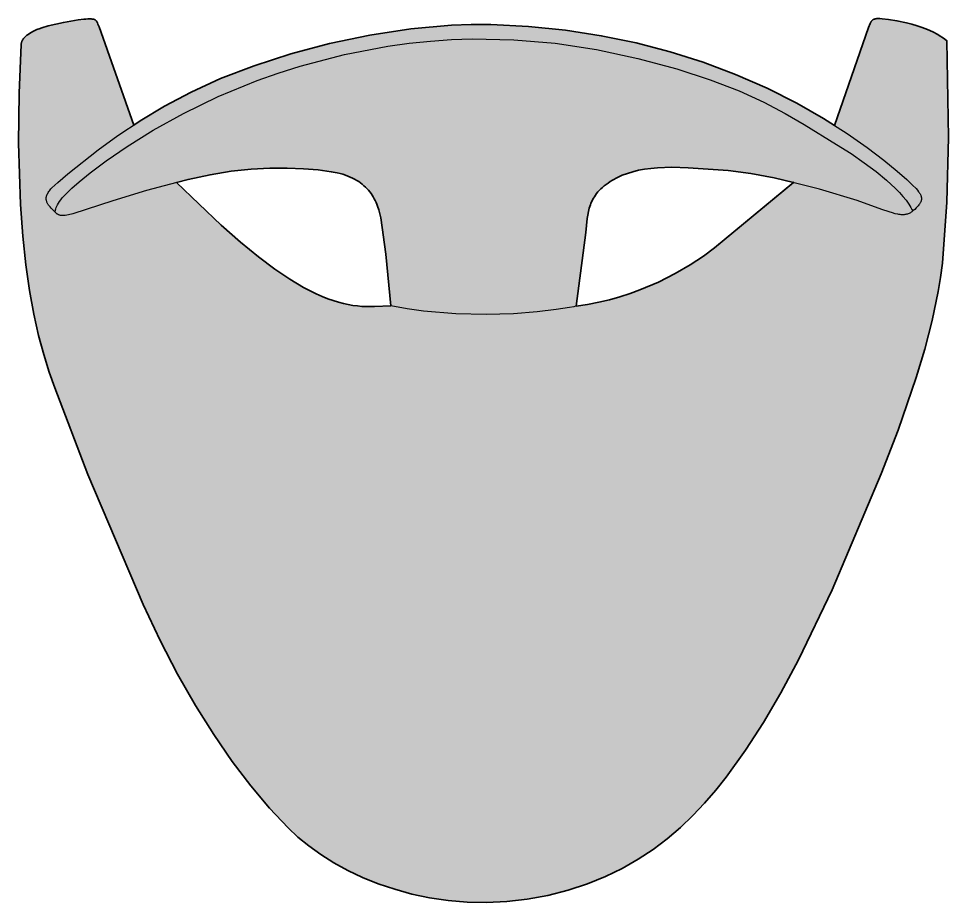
# Model space of a CAD drawing. Header units: millimetres. Extents: x 0 to 2157, y -1317 to 662.
# Drawn here: x 1387 to 2042, y -1256 to -634 of the extents above; entities that cross this region are included whole.
import ezdxf

# ---------------------------------------------------------------- set-up
doc = ezdxf.new("R2010")
doc.units = ezdxf.units.MM
doc.layers.add('Blocks', color=7, linetype='Continuous')
doc.layers.add('Blocks$Fill', color=7, linetype='Continuous', true_color=0xffffff)
doc.layers.add('Blocks$Inner', color=7, linetype='Continuous', lineweight=25, true_color=0x007f00)
doc.layers.add('Blocks$Outline', color=7, linetype='Continuous', lineweight=35, true_color=0xff3f3f)

# ---------------------------------------------------------------- blocks, each defined once
blk = doc.blocks.new('PK0 A Top')
at = {"layer": 'Blocks$Fill', "extrusion": (0, 0, -1)}
h = blk.add_hatch(color=256, dxfattribs=at)
h.paths.add_polyline_path([(-126.35, 345.34), (-151.4, 417.08), (-151.66, 417.64), (-151.94, 418.15), (-152.08, 418.39), (-152.23, 418.62), (-152.39, 418.83), (-152.56, 419.03), (-152.73, 419.22), (-152.92, 419.4), (-153.11, 419.56), (-153.32, 419.71), (-153.54, 419.85), (-153.78, 419.98), (-154.03, 420.1), (-154.29, 420.2), (-154.58, 420.29), (-154.88, 420.37), (-155.2, 420.44), (-155.54, 420.49), (-155.89, 420.54), (-156.27, 420.57), (-157.1, 420.59), (-158.24, 420.55), (-159.87, 420.44), (-164.4, 419.94), (-170.27, 419.01), (-177.08, 417.57), (-180.71, 416.63), (-184.41, 415.53), (-188.15, 414.26), (-191.86, 412.81), (-195.5, 411.16), (-199.01, 409.32), (-200.7, 408.32), (-202.34, 407.27), (-203.92, 406.16), (-205.44, 405), (-206.51, 336.88), (-205.41, 291.38), (-202.32, 248.29), (-201.05, 238.36), (-199.4, 228.3), (-195.14, 207.96), (-189.86, 187.66), (-183.87, 167.76), (-171.04, 130.72), (-159.18, 99.9), (-124.55, 18.36), (-100.86, -31.08), (-88.52, -54.35), (-76.28, -75.26), (-63.74, -94.63), (-50.05, -113.67), (-42.66, -122.93), (-34.86, -131.95), (-26.6, -140.67), (-17.84, -149.04), (-8.53, -157), (1.36, -164.5), (11.89, -171.49), (23.09, -177.92), (35, -183.72), (47.68, -188.86), (61.16, -193.26), (75.49, -196.89), (90.14, -199.56), (104.52, -201.2), (118.62, -201.86), (132.38, -201.61), (145.77, -200.5), (158.76, -198.59), (171.31, -195.96), (183.39, -192.65), (194.95, -188.73), (205.96, -184.26), (216.38, -179.3), (226.18, -173.92), (235.33, -168.17), (243.78, -162.11), (251.49, -155.81), (258.44, -149.33), (271.58, -135.38), (284.73, -119.77), (297.83, -102.51), (310.83, -83.63), (323.66, -63.12), (336.27, -41.02), (348.59, -17.34), (360.58, 7.9), (399.43, 99.48), (422.69, 160.45), (426.65, 171.66), (430.49, 183.96), (434.13, 197.5), (437.5, 212.46), (440.54, 228.99), (443.15, 247.25), (445.29, 267.4), (446.86, 289.61), (448.2, 332.96), (447.86, 368.03), (446.33, 402.72), (446.3, 403.03), (446.25, 403.35), (446.19, 403.67), (446.1, 403.98), (446, 404.3), (445.87, 404.62), (445.73, 404.94), (445.56, 405.25), (445.38, 405.57), (445.17, 405.89), (444.94, 406.21), (444.69, 406.53), (444.42, 406.85), (444.12, 407.18), (443.8, 407.5), (443.1, 408.15), (442.3, 408.8), (441.41, 409.45), (440.42, 410.11), (439.33, 410.77), (438.13, 411.44), (435.42, 412.79), (434.65, 413.14), (433.8, 413.48), (431.87, 414.16), (427.3, 415.51), (416.61, 417.93), (406.37, 419.66), (402.35, 420.16), (400.78, 420.29), (399.56, 420.33), (397.74, 420.33), (396.99, 420.32), (396.33, 420.28), (396.03, 420.25), (395.74, 420.22), (395.48, 420.17), (395.23, 420.11), (394.99, 420.04), (394.88, 420), (394.77, 419.96), (394.67, 419.91), (394.56, 419.86), (394.46, 419.8), (394.36, 419.75), (394.27, 419.68), (394.17, 419.62), (394.08, 419.54), (393.99, 419.47), (393.9, 419.39), (393.81, 419.3), (393.64, 419.11), (393.47, 418.9), (393.31, 418.67), (393.15, 418.42), (392.98, 418.14), (392.65, 417.5), (392.3, 416.75), (391.5, 414.87), (367.17, 345.63), (362.68, 348.6), (345.4, 358.96), (326.79, 368.87), (305.99, 378.31), (282.38, 387.34), (256.57, 395.66), (229.18, 402.98), (200.79, 409.01), (172.02, 413.46), (143.48, 416.03), (129.48, 416.52), (115.77, 416.43), (89.07, 415.03), (63.14, 412.4), (37.92, 408.56), (13.38, 403.5), (-10.53, 397.26), (-33.85, 389.83), (-56.62, 381.23), (-78.88, 371.47), (-99.84, 360.94), (-118.63, 350.24)], flags=0)
h.paths.add_polyline_path([(-97.42, 305.07), (-83.91, 308.42), (-67.46, 311.46), (-51.33, 313.52), (-23.38, 315.57), (-11.82, 315.84), (-1.6, 315.5), (3.08, 315.09), (7.49, 314.5), (11.68, 313.72), (15.66, 312.75), (19.45, 311.58), (23.09, 310.2), (26.6, 308.59), (30.01, 306.76), (31.64, 305.78), (33.16, 304.78), (34.58, 303.77), (35.91, 302.74), (37.14, 301.69), (38.28, 300.63), (39.34, 299.56), (40.32, 298.47), (41.21, 297.38), (42.03, 296.27), (42.78, 295.15), (43.47, 294.01), (44.09, 292.87), (44.65, 291.72), (45.15, 290.55), (45.6, 289.38), (46, 288.2), (46.36, 287.02), (46.96, 284.62), (47.42, 282.2), (47.77, 279.76), (48.72, 269.86), (55.48, 218.14), (47.52, 219.32), (39.74, 220.83), (32.16, 222.63), (24.79, 224.7), (17.64, 227), (10.74, 229.51), (-2.29, 235.03), (-14.17, 241), (-24.78, 247.18), (-34, 253.33), (-41.72, 259.2)], flags=0)
h.paths.add_polyline_path([(186.2, 218.4), (189.71, 254.79), (193.21, 280.25), (193.78, 283.06), (194.5, 285.83), (195.39, 288.54), (195.9, 289.87), (196.46, 291.18), (197.07, 292.47), (197.73, 293.74), (198.44, 294.98), (199.21, 296.2), (200.03, 297.39), (200.9, 298.55), (201.84, 299.68), (202.83, 300.79), (203.88, 301.85), (205, 302.88), (206.18, 303.88), (207.43, 304.84), (208.74, 305.75), (210.12, 306.63), (211.57, 307.46), (213.1, 308.25), (214.69, 308.99), (216.36, 309.68), (218.11, 310.33), (219.93, 310.92), (221.84, 311.46), (223.82, 311.94), (228.04, 312.74), (237.35, 313.98), (247.7, 314.88), (259.05, 315.35), (271.34, 315.27), (284.52, 314.54), (298.53, 313.03), (313.34, 310.65), (328.87, 307.28), (337.01, 305.1), (305.66, 275.19), (291.87, 263.12), (279.24, 252.83), (267.69, 244.19), (257.14, 237.05), (247.48, 231.29), (238.63, 226.75), (234.48, 224.9), (230.5, 223.31), (226.68, 221.96), (223, 220.83), (219.46, 219.91), (216.04, 219.17), (212.74, 218.61), (209.53, 218.2), (206.42, 217.92), (203.39, 217.77), (197.51, 217.75)], flags=0)
at = {"layer": 'Blocks$Inner', "linetype": 'ByBlock', "lineweight": -2}
for points in [[(126.35, 345.34), (150.35, 414.35), (151.4, 417.08), (151.66, 417.64), (151.94, 418.15), (152.08, 418.39), (152.23, 418.62), (152.39, 418.83), (152.56, 419.03), (152.73, 419.22), (152.92, 419.4), (153.11, 419.56), (153.32, 419.71), (153.54, 419.85), (153.78, 419.98), (154.03, 420.1), (154.29, 420.2), (154.58, 420.29), (154.88, 420.37), (155.2, 420.44), (155.54, 420.49), (155.89, 420.54), (156.27, 420.57), (157.1, 420.59), (158.24, 420.55), (159.87, 420.44), (164.4, 419.94), (170.27, 419.01), (177.08, 417.57), (180.71, 416.63), (184.41, 415.53), (188.15, 414.26), (191.86, 412.81), (195.5, 411.16), (199.01, 409.32), (200.7, 408.32), (202.34, 407.27), (203.92, 406.16), (205.44, 405), (206.51, 336.88), (205.41, 291.38), (202.32, 248.29), (201.05, 238.36), (199.4, 228.3), (195.14, 207.96), (189.86, 187.66), (183.87, 167.76), (171.04, 130.72), (159.18, 99.9), (124.55, 18.36), (100.86, -31.08), (88.52, -54.35), (76.28, -75.26), (63.74, -94.63), (50.05, -113.67), (42.66, -122.93), (34.86, -131.95), (26.6, -140.67), (17.84, -149.04), (8.53, -157), (-1.36, -164.5), (-11.89, -171.49), (-23.09, -177.92), (-35, -183.72), (-47.68, -188.86), (-61.16, -193.26), (-75.49, -196.89), (-90.14, -199.56), (-104.52, -201.2), (-118.62, -201.86), (-132.38, -201.61), (-145.77, -200.5), (-158.76, -198.59), (-171.31, -195.96), (-183.39, -192.65), (-194.95, -188.73), (-205.96, -184.26), (-216.38, -179.3), (-226.18, -173.92), (-235.33, -168.17), (-243.78, -162.11), (-251.49, -155.81), (-258.44, -149.33), (-271.58, -135.38), (-284.73, -119.77), (-297.83, -102.51), (-310.83, -83.63), (-323.66, -63.12), (-336.27, -41.02), (-348.59, -17.34), (-360.58, 7.9), (-399.43, 99.48), (-422.69, 160.45), (-426.65, 171.66), (-430.49, 183.96), (-434.13, 197.5), (-437.5, 212.46), (-440.54, 228.99), (-443.15, 247.25), (-445.29, 267.4), (-446.86, 289.61), (-448.2, 332.96), (-447.86, 368.03), (-446.34, 402.4), (-446.33, 402.72), (-446.3, 403.03), (-446.25, 403.35), (-446.19, 403.67), (-446.1, 403.98), (-446, 404.3), (-445.87, 404.62), (-445.73, 404.94), (-445.56, 405.25), (-445.38, 405.57), (-445.17, 405.89), (-444.94, 406.21), (-444.69, 406.53), (-444.42, 406.85), (-444.12, 407.18), (-443.8, 407.5), (-443.1, 408.15), (-442.3, 408.8), (-441.41, 409.45), (-440.42, 410.11), (-439.33, 410.77), (-438.13, 411.44), (-435.42, 412.79), (-434.65, 413.14), (-433.8, 413.48), (-431.87, 414.16), (-427.3, 415.51), (-416.61, 417.93), (-406.37, 419.66), (-402.35, 420.16), (-400.78, 420.29), (-399.56, 420.33), (-397.74, 420.33), (-396.99, 420.32), (-396.33, 420.28), (-396.03, 420.25), (-395.74, 420.22), (-395.48, 420.17), (-395.23, 420.11), (-394.99, 420.04), (-394.88, 420), (-394.77, 419.96), (-394.67, 419.91), (-394.56, 419.86), (-394.46, 419.8), (-394.36, 419.75), (-394.27, 419.68), (-394.17, 419.62), (-394.08, 419.54), (-393.99, 419.47), (-393.9, 419.39), (-393.81, 419.3), (-393.64, 419.11), (-393.47, 418.9), (-393.31, 418.67), (-393.15, 418.42), (-392.98, 418.14), (-392.65, 417.5), (-392.3, 416.75), (-391.5, 414.87), (-367.17, 345.63)], [(-422.53, 284.27), (-422.19, 285.87), (-421.96, 286.71), (-421.68, 287.58), (-421.31, 288.5), (-420.83, 289.49), (-420.22, 290.56), (-419.47, 291.71), (-418.55, 292.97), (-417.43, 294.34), (-416.1, 295.84), (-414.54, 297.48), (-410.63, 301.24), (-405.54, 305.72), (-397.9, 311.93), (-386.59, 320.41), (-371.75, 330.59), (-353.53, 341.91), (-332.08, 353.79), (-307.56, 365.66), (-280.1, 376.94), (-265.32, 382.18), (-249.87, 387.07), (-218.68, 395.24), (-188.19, 401.11), (-173.16, 403.21), (-158.25, 404.76), (-143.45, 405.77), (-128.73, 406.26), (-99.49, 405.71), (-70.39, 403.18), (-41.3, 398.76), (-12.08, 392.52), (15.23, 385.19), (38.79, 377.51), (59.07, 369.62), (76.54, 361.66), (91.68, 353.78), (104.94, 346.11), (127.74, 331.97), (137.93, 325.48), (147.24, 319.09), (155.6, 312.83), (162.97, 306.76), (169.28, 300.9), (172.03, 298.06), (174.49, 295.29), (176.66, 292.6), (178.54, 289.98), (179.36, 288.7), (180.11, 287.45), (180.78, 286.21), (181.37, 285)], [(-186.2, 218.4), (-197.51, 217.75), (-203.39, 217.77), (-206.42, 217.92), (-209.53, 218.2), (-212.74, 218.61), (-216.04, 219.17), (-219.46, 219.91), (-223, 220.83), (-226.68, 221.96), (-230.5, 223.31), (-234.48, 224.9), (-238.63, 226.75), (-247.48, 231.29), (-257.14, 237.05), (-267.69, 244.19), (-279.24, 252.83), (-291.87, 263.12), (-305.66, 275.19), (-337.12, 305.21)], [(97.68, 305.29), (41.72, 259.2), (34, 253.33), (24.78, 247.18), (14.17, 241), (2.29, 235.03), (-10.74, 229.51), (-17.64, 227), (-24.79, 224.7), (-32.16, 222.63), (-39.74, 220.83), (-47.52, 219.32), (-55.48, 218.14)]]:
    blk.add_lwpolyline(points, dxfattribs=at)
blk.add_lwpolyline([(-56.18, 217.95), (-57.21, 217.7), (-60.19, 217.1), (-69.58, 215.59), (-82.97, 214), (-99.69, 212.72), (-119.05, 212.13), (-140.37, 212.62), (-162.98, 214.59), (-174.56, 216.24), (-186.2, 218.4), (-189.71, 254.79), (-193.21, 280.25), (-193.78, 283.06), (-194.5, 285.83), (-195.39, 288.54), (-195.9, 289.87), (-196.46, 291.18), (-197.07, 292.47), (-197.73, 293.74), (-198.44, 294.98), (-199.21, 296.2), (-200.03, 297.39), (-200.9, 298.55), (-201.84, 299.68), (-202.83, 300.79), (-203.88, 301.85), (-205, 302.88), (-206.18, 303.88), (-207.43, 304.84), (-208.74, 305.75), (-210.12, 306.63), (-211.57, 307.46), (-213.1, 308.25), (-214.69, 308.99), (-216.36, 309.68), (-218.11, 310.33), (-219.93, 310.92), (-221.84, 311.46), (-223.82, 311.94), (-228.04, 312.74), (-237.35, 313.98), (-247.7, 314.88), (-259.05, 315.35), (-271.34, 315.27), (-284.52, 314.54), (-298.53, 313.03), (-313.34, 310.65), (-328.87, 307.28), (-358.13, 299.45), (-381.89, 292.18), (-409.95, 283.11), (-413, 282.38), (-414.27, 282.13), (-415.4, 281.95), (-416.4, 281.84), (-416.86, 281.81), (-417.29, 281.8), (-417.7, 281.82), (-418.09, 281.85), (-418.45, 281.89), (-418.81, 281.96), (-419.14, 282.05), (-419.47, 282.15), (-419.78, 282.27), (-420.09, 282.41), (-420.39, 282.57), (-420.68, 282.75), (-420.97, 282.95), (-421.27, 283.17), (-421.86, 283.66), (-422.48, 284.22), (-423.86, 285.58), (-425.35, 287.12), (-426.06, 287.91), (-426.72, 288.72), (-427.03, 289.13), (-427.32, 289.55), (-427.59, 289.97), (-427.83, 290.41), (-428.06, 290.85), (-428.25, 291.3), (-428.42, 291.76), (-428.55, 292.23), (-428.61, 292.46), (-428.65, 292.7), (-428.69, 292.94), (-428.72, 293.19), (-428.74, 293.44), (-428.75, 293.69), (-428.75, 293.94), (-428.74, 294.19), (-428.72, 294.45), (-428.69, 294.71), (-428.65, 294.98), (-428.59, 295.25), (-428.53, 295.52), (-428.45, 295.79), (-428.36, 296.07), (-428.26, 296.34), (-428.02, 296.91), (-427.73, 297.5), (-427.39, 298.09), (-426.98, 298.71), (-426.52, 299.33), (-426, 299.97), (-425.42, 300.63), (-424.77, 301.31), (-420.57, 305.25), (-413.59, 311.35), (-392.25, 328.27), (-378.37, 338.22), (-362.68, 348.6), (-345.4, 358.96), (-326.79, 368.87), (-305.99, 378.31), (-282.38, 387.34), (-256.57, 395.66), (-229.18, 402.98), (-200.79, 409.01), (-172.02, 413.46), (-143.48, 416.03), (-129.48, 416.52), (-115.77, 416.43), (-89.07, 415.03), (-63.14, 412.4), (-37.92, 408.56), (-13.38, 403.5), (10.53, 397.26), (33.85, 389.83), (56.62, 381.23), (78.88, 371.47), (99.84, 360.94), (118.63, 350.24), (135.17, 339.74), (149.37, 329.83), (161.16, 320.86), (170.46, 313.22), (177.19, 307.27), (181.27, 303.38), (183.71, 300.84), (184.71, 299.69), (185.55, 298.6), (185.92, 298.08), (186.25, 297.57), (186.55, 297.08), (186.8, 296.6), (187.02, 296.12), (187.2, 295.66), (187.27, 295.43), (187.34, 295.2), (187.4, 294.97), (187.45, 294.74), (187.48, 294.52), (187.51, 294.29), (187.53, 294.07), (187.54, 293.85), (187.54, 293.63), (187.53, 293.41), (187.51, 293.18), (187.48, 292.96), (187.44, 292.74), (187.39, 292.52), (187.34, 292.3), (187.27, 292.08), (187.19, 291.85), (187.1, 291.63), (186.9, 291.18), (186.66, 290.72), (186.38, 290.26), (186.06, 289.79), (185.7, 289.31), (185.3, 288.82), (184.87, 288.31), (183.87, 287.27), (182.82, 286.25), (181.81, 285.35), (181.31, 284.94), (180.81, 284.56), (180.31, 284.21), (179.8, 283.89), (179.29, 283.6), (178.77, 283.35), (178.24, 283.12), (177.69, 282.92), (177.12, 282.76), (176.54, 282.63), (175.93, 282.53), (175.3, 282.46), (174.64, 282.43), (173.95, 282.43), (173.22, 282.47), (172.47, 282.54), (171.67, 282.65), (170.84, 282.79), (169.03, 283.18), (167.04, 283.71), (164.83, 284.4), (159.7, 286.23), (142.33, 292.36), (115.65, 300.56), (83.91, 308.42), (67.46, 311.46), (51.33, 313.52), (23.38, 315.57), (11.82, 315.84), (1.6, 315.5), (-3.08, 315.09), (-7.49, 314.5), (-11.68, 313.72), (-15.66, 312.75), (-19.45, 311.58), (-23.09, 310.2), (-26.6, 308.59), (-30.01, 306.76), (-31.64, 305.78), (-33.16, 304.78), (-34.58, 303.77), (-35.91, 302.74), (-37.14, 301.69), (-38.28, 300.63), (-39.34, 299.56), (-40.32, 298.47), (-41.21, 297.38), (-42.03, 296.27), (-42.78, 295.15), (-43.47, 294.01), (-44.09, 292.87), (-44.65, 291.72), (-45.15, 290.55), (-45.6, 289.38), (-46, 288.2), (-46.36, 287.02), (-46.96, 284.62), (-47.42, 282.2), (-47.77, 279.76), (-48.72, 269.86), (-55.48, 218.14)], close=True, dxfattribs=at)
at = {"layer": 'Blocks$Outline'}
for points in [[(126.35, 345.34), (150.35, 414.35), (151.4, 417.08), (151.66, 417.64), (151.94, 418.15), (152.08, 418.39), (152.23, 418.62), (152.39, 418.83), (152.56, 419.03), (152.73, 419.22), (152.92, 419.4), (153.11, 419.56), (153.32, 419.71), (153.54, 419.85), (153.78, 419.98), (154.03, 420.1), (154.29, 420.2), (154.58, 420.29), (154.88, 420.37), (155.2, 420.44), (155.54, 420.49), (155.89, 420.54), (156.27, 420.57), (157.1, 420.59), (158.24, 420.55), (159.87, 420.44), (164.4, 419.94), (170.27, 419.01), (177.08, 417.57), (180.71, 416.63), (184.41, 415.53), (188.15, 414.26), (191.86, 412.81), (195.5, 411.16), (199.01, 409.32), (200.7, 408.32), (202.34, 407.27), (203.92, 406.16), (205.44, 405), (206.51, 336.88), (205.41, 291.38), (202.32, 248.29), (201.05, 238.36), (199.4, 228.3), (195.14, 207.96), (189.86, 187.66), (183.87, 167.76), (171.04, 130.72), (159.18, 99.9), (124.55, 18.36), (100.86, -31.08), (88.52, -54.35), (76.28, -75.26), (63.74, -94.63), (50.05, -113.67), (42.66, -122.93), (34.86, -131.95), (26.6, -140.67), (17.84, -149.04), (8.53, -157), (-1.36, -164.5), (-11.89, -171.49), (-23.09, -177.92), (-35, -183.72), (-47.68, -188.86), (-61.16, -193.26), (-75.49, -196.89), (-90.14, -199.56), (-104.52, -201.2), (-118.62, -201.86), (-132.38, -201.61), (-145.77, -200.5), (-158.76, -198.59), (-171.31, -195.96), (-183.39, -192.65), (-194.95, -188.73), (-205.96, -184.26), (-216.38, -179.3), (-226.18, -173.92), (-235.33, -168.17), (-243.78, -162.11), (-251.49, -155.81), (-258.44, -149.33), (-271.58, -135.38), (-284.73, -119.77), (-297.83, -102.51), (-310.83, -83.63), (-323.66, -63.12), (-336.27, -41.02), (-348.59, -17.34), (-360.58, 7.9), (-399.43, 99.48), (-422.69, 160.45), (-426.65, 171.66), (-430.49, 183.96), (-434.13, 197.5), (-437.5, 212.46), (-440.54, 228.99), (-443.15, 247.25), (-445.29, 267.4), (-446.86, 289.61), (-448.2, 332.96), (-447.86, 368.03), (-446.34, 402.4), (-446.33, 402.72), (-446.3, 403.03), (-446.25, 403.35), (-446.19, 403.67), (-446.1, 403.98), (-446, 404.3), (-445.87, 404.62), (-445.73, 404.94), (-445.56, 405.25), (-445.38, 405.57), (-445.17, 405.89), (-444.94, 406.21), (-444.69, 406.53), (-444.42, 406.85), (-444.12, 407.18), (-443.8, 407.5), (-443.1, 408.15), (-442.3, 408.8), (-441.41, 409.45), (-440.42, 410.11), (-439.33, 410.77), (-438.13, 411.44), (-435.42, 412.79), (-434.65, 413.14), (-433.8, 413.48), (-431.87, 414.16), (-427.3, 415.51), (-416.61, 417.93), (-406.37, 419.66), (-402.35, 420.16), (-400.78, 420.29), (-399.56, 420.33), (-397.74, 420.33), (-396.99, 420.32), (-396.33, 420.28), (-396.03, 420.25), (-395.74, 420.22), (-395.48, 420.17), (-395.23, 420.11), (-394.99, 420.04), (-394.88, 420), (-394.77, 419.96), (-394.67, 419.91), (-394.56, 419.86), (-394.46, 419.8), (-394.36, 419.75), (-394.27, 419.68), (-394.17, 419.62), (-394.08, 419.54), (-393.99, 419.47), (-393.9, 419.39), (-393.81, 419.3), (-393.64, 419.11), (-393.47, 418.9), (-393.31, 418.67), (-393.15, 418.42), (-392.98, 418.14), (-392.65, 417.5), (-392.3, 416.75), (-391.5, 414.87), (-367.17, 345.63)], [(-367.17, 345.63), (-362.68, 348.6), (-345.4, 358.96), (-326.79, 368.87), (-305.99, 378.31), (-282.38, 387.34), (-256.57, 395.66), (-229.18, 402.98), (-200.79, 409.01), (-172.02, 413.46), (-143.48, 416.03), (-129.48, 416.52), (-115.77, 416.43), (-89.07, 415.03), (-63.14, 412.4), (-37.92, 408.56), (-13.38, 403.5), (10.53, 397.26), (33.85, 389.83), (56.62, 381.23), (78.88, 371.47), (99.84, 360.94), (118.63, 350.24), (126.35, 345.34)], [(-186.2, 218.4), (-189.71, 254.79), (-193.21, 280.25), (-193.78, 283.06), (-194.5, 285.83), (-195.39, 288.54), (-195.9, 289.87), (-196.46, 291.18), (-197.07, 292.47), (-197.73, 293.74), (-198.44, 294.98), (-199.21, 296.2), (-200.03, 297.39), (-200.9, 298.55), (-201.84, 299.68), (-202.83, 300.79), (-203.88, 301.85), (-205, 302.88), (-206.18, 303.88), (-207.43, 304.84), (-208.74, 305.75), (-210.12, 306.63), (-211.57, 307.46), (-213.1, 308.25), (-214.69, 308.99), (-216.36, 309.68), (-218.11, 310.33), (-219.93, 310.92), (-221.84, 311.46), (-223.82, 311.94), (-228.04, 312.74), (-237.35, 313.98), (-247.7, 314.88), (-259.05, 315.35), (-271.34, 315.27), (-284.52, 314.54), (-298.53, 313.03), (-313.34, 310.65), (-328.87, 307.28), (-337.01, 305.1)], [(97.42, 305.07), (83.91, 308.42), (67.46, 311.46), (51.33, 313.52), (23.38, 315.57), (11.82, 315.84), (1.6, 315.5), (-3.08, 315.09), (-7.49, 314.5), (-11.68, 313.72), (-15.66, 312.75), (-19.45, 311.58), (-23.09, 310.2), (-26.6, 308.59), (-30.01, 306.76), (-31.64, 305.78), (-33.16, 304.78), (-34.58, 303.77), (-35.91, 302.74), (-37.14, 301.69), (-38.28, 300.63), (-39.34, 299.56), (-40.32, 298.47), (-41.21, 297.38), (-42.03, 296.27), (-42.78, 295.15), (-43.47, 294.01), (-44.09, 292.87), (-44.65, 291.72), (-45.15, 290.55), (-45.6, 289.38), (-46, 288.2), (-46.36, 287.02), (-46.96, 284.62), (-47.42, 282.2), (-47.77, 279.76), (-48.72, 269.86), (-55.48, 218.14)], [(-337.01, 305.1), (-305.66, 275.19), (-291.87, 263.12), (-279.24, 252.83), (-267.69, 244.19), (-257.14, 237.05), (-247.48, 231.29), (-238.63, 226.75), (-234.48, 224.9), (-230.5, 223.31), (-226.68, 221.96), (-223, 220.83), (-219.46, 219.91), (-216.04, 219.17), (-212.74, 218.61), (-209.53, 218.2), (-206.42, 217.92), (-203.39, 217.77), (-197.51, 217.75), (-186.2, 218.4)], [(-55.48, 218.14), (-47.52, 219.32), (-39.74, 220.83), (-32.16, 222.63), (-24.79, 224.7), (-17.64, 227), (-10.74, 229.51), (2.29, 235.03), (14.17, 241), (24.78, 247.18), (34, 253.33), (41.72, 259.2), (97.42, 305.07)]]:
    blk.add_lwpolyline(points, dxfattribs=at)

msp = doc.modelspace()

# ---------------------------------------------------------------- block references
at = {"layer": 'Blocks'}
msp.add_blockref('PK0 A Top', (1835.48, -1054.5), dxfattribs=at)

doc.saveas('drawing.dxf')
